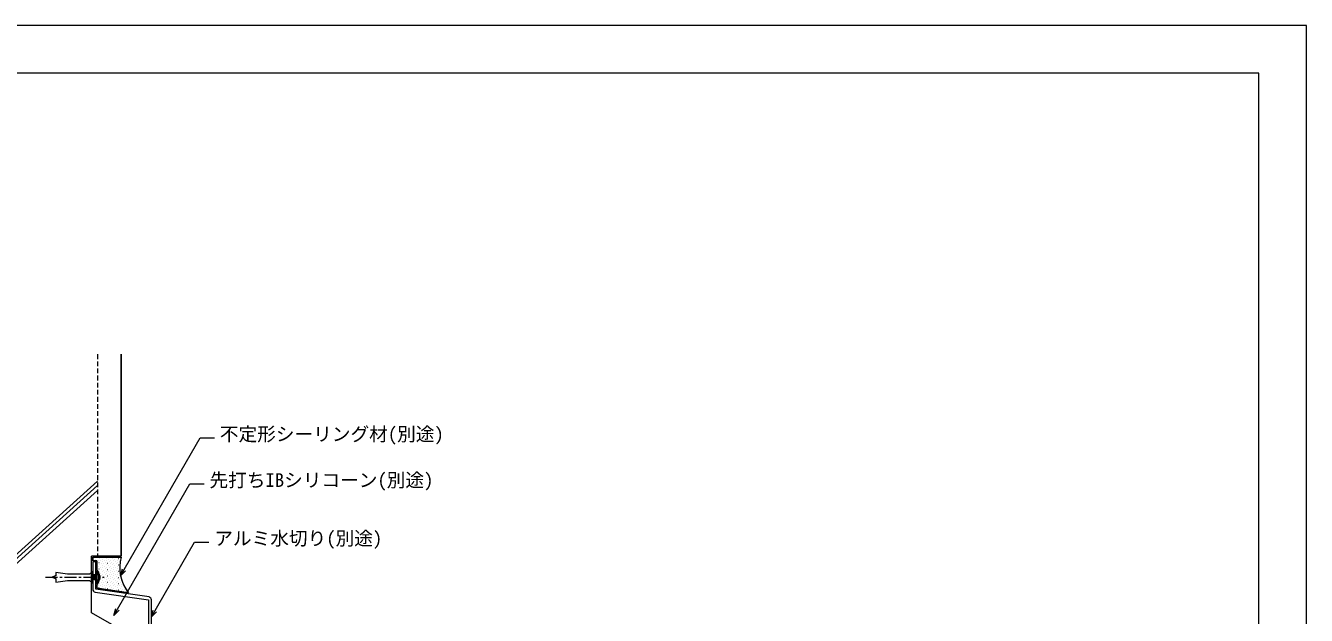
# Model space of a CAD drawing. Units: millimetres, scale not verified. Extents: x -840 to 840, y -594 to 594.
# Drawn here: x -240 to 840, y 97 to 594 of the extents above; entities that cross this region are included whole.
import ezdxf
from ezdxf.enums import TextEntityAlignment as Align

# ---------------------------------------------------------------- set-up
doc = ezdxf.new("R2010")
doc.units = ezdxf.units.MM
doc.header["$LTSCALE"] = 2
doc.linetypes.add('CHAIN1', pattern=[8, 5, -1, 1, -1])
doc.linetypes.add('DASHED2', pattern=[3, 2, -1])
for name, color, linetype, lineweight in [('0-0_寸法線', 7, 'Continuous', 5), ('0-1_文字', 5, 'Continuous', 5), ('0-2_シーリング(IBｼﾘｺｰﾝ)', 7, 'Continuous', 5), ('0-3_輪郭線', 2, 'Continuous', 5), ('0-4_図面枠', 7, 'Continuous', 5), ('0-8_躯体', 7, 'Continuous', 5), ('0-9_実線', 7, 'Continuous', 5), ('0-A_中心線', 2, 'CHAIN1', 5)]:
    doc.layers.add(name, color=color, linetype=linetype, lineweight=lineweight)
doc.styles.add('ＭＳ ゴシック', font='')
doc.styles.get('ＭＳ ゴシック').set_extended_font_data('MS Gothic')

msp = doc.modelspace()

# ---------------------------------------------------------------- linework, layer by layer
at = {"layer": '0-0_寸法線', "linetype": 'DASHED2'}
msp.add_line((-179.365, 317.064), (-179.365, 147.064), dxfattribs=at)
at = {"layer": '0-0_寸法線'}
for p, q in [((-159.895, 130.374), (-92.783, 246.618)), ((-92.783, 246.618), (-80.783, 246.618)), ((-165.488, 97.05), (-101.502, 207.876)), ((-101.502, 207.876), (-89.502, 207.876)), ((-133.865, 95.73), (-97.466, 158.776)), ((-97.466, 158.776), (-85.466, 158.776))]:
    msp.add_line(p, q, dxfattribs=at)
for points in [[(-155.652, 134.617), (-159.895, 130.374), (-158.342, 136.169)], [(-161.245, 101.292), (-165.488, 97.05), (-163.935, 102.845)], [(-129.622, 99.973), (-133.865, 95.73), (-132.312, 101.526)]]:
    msp.add_lwpolyline(points, dxfattribs=at)
at = {"layer": '0-2_シーリング(IBｼﾘｺｰﾝ)'}
for p, q in [((-183.365, 146.064), (-159.365, 146.064)), ((-183.365, 143.064), (-183.365, 146.064)), ((-183.365, 144.401), (-183.345, 144.401)), ((-179.865, 143.064), (-183.365, 143.064)), ((-182.764, 145.002), (-182.744, 145.002)), ((-182.05, 143.064), (-182.03, 143.064)), ((-180.775, 144.339), (-180.755, 144.339)), ((-179.865, 135.244), (-179.865, 143.064)), ((-179.865, 142.598), (-179.845, 142.598)), ((-179.449, 145.665), (-179.429, 145.665)), ((-178.787, 143.676), (-178.767, 143.676)), ((-178.124, 141.688), (-178.104, 141.688)), ((-177.461, 145.002), (-177.441, 145.002)), ((-176.798, 143.013), (-176.778, 143.013)), ((-176.135, 141.025), (-176.115, 141.025)), ((-175.472, 144.339), (-175.452, 144.339)), ((-174.809, 142.35), (-174.789, 142.35)), ((-174.146, 145.665), (-174.126, 145.665)), ((-173.483, 143.676), (-173.463, 143.676)), ((-172.82, 141.688), (-172.8, 141.688)), ((-172.157, 145.002), (-172.137, 145.002)), ((-171.494, 143.013), (-171.474, 143.013)), ((-170.832, 141.025), (-170.812, 141.025)), ((-170.169, 144.339), (-170.149, 144.339)), ((-169.506, 142.35), (-169.486, 142.35)), ((-168.843, 145.665), (-168.823, 145.665)), ((-168.18, 143.676), (-168.16, 143.676)), ((-167.517, 141.688), (-167.497, 141.688)), ((-166.854, 145.002), (-166.834, 145.002)), ((-166.191, 143.013), (-166.171, 143.013)), ((-165.528, 141.025), (-165.508, 141.025)), ((-164.865, 144.339), (-164.845, 144.339)), ((-164.202, 142.35), (-164.182, 142.35)), ((-163.54, 145.665), (-163.52, 145.665)), ((-162.877, 143.676), (-162.857, 143.676)), ((-162.214, 141.688), (-162.194, 141.688)), ((-161.551, 145.002), (-161.531, 145.002)), ((-160.888, 143.013), (-160.868, 143.013)), ((-179.865, 139.946), (-179.845, 139.946)), ((-179.865, 137.295), (-179.845, 137.295)), ((-179.566, 134.941), (-179.546, 134.941)), ((-179.449, 140.362), (-179.429, 140.362)), ((-179.449, 135.058), (-179.429, 135.058)), ((-179.255, 134.413), (-179.418, 134.647)), ((-178.787, 138.373), (-178.767, 138.373)), ((-178.634, 133.222), (-178.614, 133.222)), ((-178.124, 136.384), (-178.104, 136.384)), ((-177.857, 131.348), (-177.837, 131.348)), ((-177.461, 139.699), (-177.441, 139.699)), ((-177.461, 134.396), (-177.441, 134.396)), ((-176.798, 137.71), (-176.778, 137.71)), ((-176.798, 132.407), (-176.778, 132.407)), ((-176.135, 135.721), (-176.115, 135.721)), ((-176.135, 130.418), (-176.115, 130.418)), ((-175.472, 139.036), (-175.452, 139.036)), ((-175.472, 133.733), (-175.452, 133.733)), ((-174.809, 137.047), (-174.789, 137.047)), ((-174.809, 131.744), (-174.789, 131.744)), ((-174.146, 140.362), (-174.126, 140.362)), ((-174.146, 135.058), (-174.126, 135.058)), ((-174.146, 129.755), (-174.126, 129.755)), ((-173.483, 138.373), (-173.463, 138.373)), ((-173.483, 133.07), (-173.463, 133.07)), ((-172.82, 136.384), (-172.8, 136.384)), ((-172.82, 131.081), (-172.8, 131.081)), ((-172.157, 139.699), (-172.137, 139.699)), ((-172.157, 134.396), (-172.137, 134.396)), ((-171.494, 137.71), (-171.474, 137.71)), ((-171.494, 132.407), (-171.474, 132.407)), ((-170.832, 135.721), (-170.812, 135.721)), ((-170.832, 130.418), (-170.812, 130.418)), ((-170.169, 139.036), (-170.149, 139.036)), ((-170.169, 133.733), (-170.149, 133.733)), ((-169.506, 137.047), (-169.486, 137.047)), ((-169.506, 131.744), (-169.486, 131.744)), ((-168.843, 140.362), (-168.823, 140.362)), ((-168.843, 135.058), (-168.823, 135.058)), ((-168.843, 129.755), (-168.823, 129.755)), ((-168.18, 138.373), (-168.16, 138.373)), ((-168.18, 133.07), (-168.16, 133.07)), ((-167.517, 136.384), (-167.497, 136.384)), ((-167.517, 131.081), (-167.497, 131.081)), ((-166.854, 139.699), (-166.834, 139.699)), ((-166.854, 134.396), (-166.834, 134.396)), ((-166.191, 137.71), (-166.171, 137.71)), ((-166.191, 132.407), (-166.171, 132.407)), ((-165.528, 135.721), (-165.508, 135.721)), ((-165.528, 130.418), (-165.508, 130.418)), ((-164.865, 139.036), (-164.845, 139.036)), ((-164.865, 133.733), (-164.845, 133.733)), ((-164.202, 137.047), (-164.182, 137.047)), ((-164.202, 131.744), (-164.182, 131.744)), ((-163.54, 140.362), (-163.52, 140.362)), ((-163.54, 135.058), (-163.52, 135.058)), ((-163.54, 129.755), (-163.52, 129.755)), ((-162.877, 138.373), (-162.857, 138.373)), ((-162.877, 133.07), (-162.857, 133.07)), ((-162.214, 136.384), (-162.194, 136.384)), ((-162.214, 131.081), (-162.194, 131.081)), ((-161.551, 139.699), (-161.531, 139.699)), ((-161.551, 134.396), (-161.531, 134.396)), ((-160.888, 137.71), (-160.868, 137.71)), ((-160.888, 132.407), (-160.868, 132.407)), ((-160.225, 130.418), (-160.205, 130.418)), ((-179.865, 121.385), (-179.845, 121.385)), ((-178.787, 122.463), (-178.767, 122.463)), ((-178.723, 119.875), (-178.703, 119.875)), ((-178.541, 125.361), (-178.521, 125.361)), ((-178.124, 125.778), (-178.104, 125.778)), ((-178.124, 120.474), (-178.104, 120.474)), ((-177.461, 123.789), (-177.441, 123.789)), ((-177.442, 129.111), (-177.422, 129.111)), ((-176.798, 127.103), (-176.778, 127.103)), ((-176.798, 121.8), (-176.778, 121.8)), ((-176.413, 119.533), (-176.393, 119.533)), ((-176.135, 125.115), (-176.115, 125.115)), ((-176.135, 119.811), (-176.115, 119.811)), ((-175.472, 128.429), (-175.452, 128.429)), ((-175.472, 123.126), (-175.452, 123.126)), ((-174.809, 126.441), (-174.789, 126.441)), ((-174.809, 121.137), (-174.789, 121.137)), ((-174.146, 124.452), (-174.126, 124.452)), ((-174.104, 119.191), (-174.084, 119.191)), ((-173.483, 127.766), (-173.463, 127.766)), ((-173.483, 122.463), (-173.463, 122.463)), ((-172.82, 125.778), (-172.8, 125.778)), ((-172.82, 120.474), (-172.8, 120.474)), ((-172.157, 129.092), (-172.137, 129.092)), ((-172.157, 123.789), (-172.137, 123.789)), ((-171.794, 118.849), (-171.774, 118.849)), ((-171.494, 127.103), (-171.474, 127.103)), ((-171.494, 121.8), (-171.474, 121.8)), ((-170.832, 125.115), (-170.812, 125.115)), ((-170.832, 119.811), (-170.812, 119.811)), ((-170.169, 128.429), (-170.149, 128.429)), ((-170.169, 123.126), (-170.149, 123.126)), ((-169.506, 126.441), (-169.486, 126.441)), ((-169.506, 121.137), (-169.486, 121.137)), ((-168.843, 124.452), (-168.823, 124.452)), ((-168.843, 119.149), (-168.823, 119.149)), ((-168.18, 127.766), (-168.16, 127.766)), ((-168.18, 122.463), (-168.16, 122.463)), ((-167.517, 125.778), (-167.497, 125.778)), ((-167.517, 120.474), (-167.497, 120.474)), ((-166.854, 129.092), (-166.834, 129.092)), ((-166.854, 123.789), (-166.834, 123.789)), ((-166.191, 127.103), (-166.171, 127.103)), ((-166.191, 121.8), (-166.171, 121.8)), ((-165.528, 125.115), (-165.508, 125.115)), ((-165.528, 119.811), (-165.508, 119.811)), ((-164.865, 128.429), (-164.845, 128.429)), ((-164.865, 123.126), (-164.845, 123.126)), ((-164.202, 126.441), (-164.182, 126.441)), ((-164.202, 121.137), (-164.182, 121.137)), ((-163.54, 124.452), (-163.52, 124.452)), ((-163.54, 119.149), (-163.52, 119.149)), ((-162.877, 127.766), (-162.857, 127.766)), ((-162.877, 122.463), (-162.857, 122.463)), ((-162.214, 125.778), (-162.194, 125.778)), ((-162.214, 120.474), (-162.194, 120.474)), ((-161.551, 129.092), (-161.531, 129.092)), ((-161.551, 123.789), (-161.531, 123.789)), ((-160.888, 127.103), (-160.868, 127.103)), ((-160.888, 121.8), (-160.868, 121.8)), ((-160.225, 125.115), (-160.205, 125.115)), ((-160.225, 119.811), (-160.205, 119.811)), ((-159.562, 128.429), (-159.542, 128.429)), ((-159.562, 123.126), (-159.542, 123.126)), ((-158.899, 126.441), (-158.879, 126.441)), ((-158.899, 121.137), (-158.879, 121.137)), ((-158.236, 124.452), (-158.216, 124.452)), ((-158.236, 119.149), (-158.216, 119.149)), ((-157.573, 122.463), (-157.553, 122.463)), ((-156.91, 120.474), (-156.89, 120.474)), ((-169.485, 118.507), (-169.465, 118.507)), ((-167.175, 118.165), (-167.155, 118.165)), ((-166.854, 118.486), (-166.834, 118.486)), ((-164.865, 117.823), (-164.845, 117.823)), ((-164.865, 117.823), (-164.845, 117.823)), ((-162.556, 117.481), (-162.536, 117.481)), ((-161.551, 118.486), (-161.531, 118.486)), ((-160.246, 117.139), (-160.226, 117.139)), ((-159.562, 117.823), (-159.542, 117.823)), ((-157.937, 116.797), (-157.917, 116.797)), ((-157.573, 117.16), (-157.553, 117.16)), ((-156.247, 118.486), (-156.227, 118.486)), ((-155.627, 116.455), (-155.607, 116.455)), ((-155.585, 116.497), (-155.565, 116.497))]:
    msp.add_line(p, q, dxfattribs=at)
for points in [[(-159.365, 146.064), (-183.365, 146.064), (-183.365, 143.064), (-179.865, 143.064), (-179.865, 135.244), (-179.844, 135.232), (-179.705, 135.113), (-179.587, 134.974), (-179.49, 134.818), (-179.418, 134.647), (-179.418, 134.647), (-179.255, 134.413), (-179.14, 134.225), (-178.933, 133.955), (-178.777, 133.592), (-178.672, 133.332), (-178.576, 133.052), (-178.495, 132.768), (-178.429, 132.481), (-178.419, 132.423), (-178.347, 132.316), (-178.161, 131.997), (-177.995, 131.669), (-177.85, 131.332), (-177.726, 130.986), (-177.624, 130.633), (-177.545, 130.274), (-177.487, 129.908), (-177.453, 129.538), (-177.442, 129.186), (-177.441, 129.144), (-177.442, 129.103), (-177.453, 128.75), (-177.487, 128.38), (-177.545, 128.015), (-177.624, 127.655), (-177.726, 127.302), (-177.85, 126.957), (-177.995, 126.619), (-178.161, 126.291)], [(-179.865, 135.244), (-179.844, 135.232), (-179.705, 135.113), (-179.587, 134.974), (-179.49, 134.818), (-179.418, 134.647), (-179.418, 134.647)], [(-179.418, 123.642), (-179.255, 123.876), (-179.14, 124.063), (-178.942, 124.321), (-178.782, 124.663), (-178.667, 124.949), (-178.573, 125.248), (-178.495, 125.52), (-178.429, 125.808), (-178.419, 125.865), (-178.347, 125.973), (-178.161, 126.291), (-177.995, 126.619), (-177.85, 126.957), (-177.726, 127.302), (-177.624, 127.655), (-177.545, 128.015), (-177.487, 128.38), (-177.453, 128.75), (-177.442, 129.103), (-177.441, 129.144), (-177.442, 129.186), (-177.453, 129.538), (-177.487, 129.908), (-177.545, 130.274), (-177.624, 130.633), (-177.726, 130.986), (-177.85, 131.332), (-177.995, 131.669), (-178.161, 131.997), (-178.347, 132.316), (-178.419, 132.423), (-178.429, 132.481), (-178.495, 132.768), (-178.576, 133.052), (-178.672, 133.332), (-178.777, 133.592), (-178.933, 133.955), (-179.14, 134.225), (-179.255, 134.413)], [(-178.161, 126.291), (-178.347, 125.973), (-178.419, 125.865), (-178.429, 125.808), (-178.495, 125.52), (-178.573, 125.248), (-178.667, 124.949), (-178.782, 124.663), (-178.942, 124.321), (-179.14, 124.063), (-179.255, 123.876), (-179.418, 123.642), (-179.418, 123.641), (-179.49, 123.47), (-179.587, 123.314), (-179.705, 123.176), (-179.844, 123.057), (-179.865, 123.044), (-179.865, 120.044), (-154.39, 116.271), (-153.988, 116.967)], [(-179.418, 123.642), (-179.418, 123.641), (-179.49, 123.47), (-179.587, 123.314), (-179.705, 123.176), (-179.844, 123.057), (-179.865, 123.044)], [(-153.347, 116.117), (-179.865, 120.044), (-179.865, 123.044)], [(-153.988, 116.967), (-154.39, 116.271), (-153.347, 116.117)]]:
    msp.add_lwpolyline(points, dxfattribs=at)
for start, end in [(164.81635, 216.12111), (164.81635, 217.90622), (216.12111, 217.90622)]:
    msp.add_arc((-126.383, 137.113), 34.175, start, end, dxfattribs=at)
at = {"layer": '0-3_輪郭線'}
msp.add_lwpolyline([(800, 554), (-800, 554), (-800, -554), (800, -554)], close=True, dxfattribs=at)
at = {"layer": '0-4_図面枠'}
msp.add_lwpolyline([(840, -594), (840, 594), (-840, 594), (-840, -594)], close=True, dxfattribs=at)
at = {"layer": '0-8_躯体'}
for p, q in [((-159.365, 147.064), (-159.365, 317.064)), ((-299.365, 102.122), (-179.365, 210.134)), ((-299.365, 98.285), (-179.365, 206.363)), ((-297.964, 95.661), (-179.365, 202.368)), ((-184.365, 99.182), (-184.365, 147.064)), ((-159.365, 84.748), (-184.365, 99.182))]:
    msp.add_line(p, q, dxfattribs=at)
msp.add_lwpolyline([(-159.365, 317.064), (-159.365, 147.064), (-184.365, 147.064)], dxfattribs=at)
at = {"layer": '0-9_実線'}
for p, q in [((-181.83, 131.096), (-183.365, 131.096)), ((-183.365, 127.423), (-183.365, 130.866)), ((-181.83, 127.192), (-183.365, 127.192)), ((-180.865, 129.084), (-180.865, 129.144)), ((-135.954, 112.53), (-180.823, 119.175)), ((-181.276, 116.716), (-136.407, 110.071)), ((-136.365, 110.022), (-136.365, 55.32)), ((-133.865, 55.2), (-133.865, 110.064))]:
    msp.add_line(p, q, dxfattribs=at)
for points in [[(-180.865, 119.224), (-180.865, 142.064), (-183.365, 142.064), (-183.365, 119.182)], [(-180.865, 126.207), (-181.83, 127.192), (-181.83, 131.096), (-180.865, 132.082)], [(-180.362, 129.144), (-180.362, 124.013), (-180.364, 123.984), (-180.371, 123.956), (-180.382, 123.93), (-180.396, 123.906), (-180.415, 123.885), (-180.436, 123.867), (-180.459, 123.852), (-180.485, 123.841), (-180.513, 123.834), (-180.543, 123.832), (-180.684, 123.832), (-180.713, 123.834), (-180.741, 123.841), (-180.767, 123.852), (-180.791, 123.867), (-180.812, 123.885), (-180.83, 123.906), (-180.845, 123.93), (-180.856, 123.956), (-180.862, 123.984), (-180.865, 124.013), (-180.865, 129.144), (-180.865, 134.275), (-180.862, 134.305), (-180.856, 134.333), (-180.845, 134.359), (-180.83, 134.383), (-180.812, 134.404), (-180.791, 134.422), (-180.767, 134.436), (-180.741, 134.447), (-180.713, 134.454), (-180.684, 134.456), (-180.543, 134.456), (-180.513, 134.454), (-180.485, 134.447), (-180.459, 134.436), (-180.436, 134.422)], [(-180.436, 134.422), (-180.415, 134.404), (-180.397, 134.383), (-180.382, 134.359), (-180.371, 134.333), (-180.364, 134.305), (-180.362, 134.275), (-180.362, 129.144)], [(-179.965, 133.658), (-180.092, 133.865), (-180.231, 134.064), (-180.362, 134.23)], [(-180.362, 124.059), (-180.231, 124.225), (-180.092, 124.424), (-179.965, 124.63), (-179.802, 124.843), (-179.7, 125.062), (-179.609, 125.287), (-179.531, 125.535), (-179.464, 125.769), (-179.41, 126.006), (-179.368, 126.246), (-179.195, 126.504), (-179.039, 126.77), (-178.901, 127.043), (-178.781, 127.323), (-178.678, 127.61), (-178.594, 127.902), (-178.528, 128.201), (-178.48, 128.504), (-178.451, 128.812), (-178.442, 129.124), (-178.442, 129.144), (-178.442, 129.164), (-178.451, 129.476), (-178.48, 129.784), (-178.528, 130.088), (-178.594, 130.386), (-178.678, 130.679), (-178.781, 130.965), (-178.901, 131.246), (-179.039, 131.519), (-179.195, 131.785), (-179.368, 132.042), (-179.41, 132.282), (-179.464, 132.52), (-179.531, 132.753), (-179.609, 132.982), (-179.7, 133.207), (-179.802, 133.445), (-179.965, 133.658)]]:
    msp.add_lwpolyline(points, dxfattribs=at)
msp.add_lwpolyline([(-183.365, 124.319), (-183.365, 133.979), (-183.543, 133.979), (-186.162, 131.806), (-204.67, 131.806), (-214.565, 133.278), (-214.565, 130.309), (-215.017, 130.309), (-217.522, 129.149), (-215.125, 127.977), (-214.565, 127.977), (-214.565, 125.021), (-204.67, 126.493), (-186.162, 126.493), (-183.543, 124.319)], close=True, dxfattribs=at)
for centre, radius, start, end in [((-180.865, 119.182), 2.5, 180, 260.53768), ((-180.815, 119.224), 0.05, 180, 260.53768), ((-136.415, 110.022), 0.05, 0, 80.53768), ((-136.365, 110.064), 2.5, 0, 80.53768)]:
    msp.add_arc(centre, radius, start, end, dxfattribs=at)
at = {"layer": '0-A_中心線'}
msp.add_line((-223.203, 129.149), (-173.761, 129.149), dxfattribs=at)

# ---------------------------------------------------------------- texts
at = {"layer": '0-1_文字', "color": 7, "style": 'ＭＳ ゴシック'}
for s, p in [('不定形シーリング材(別途)', (-76.242, 240.559)), ('先打ちIBシリコーン(別途)', (-84.962, 201.817)), ('アルミ水切り(別途)', (-80.925, 152.717))]:
    msp.add_text(s, height=11.54, dxfattribs=at).set_placement(p, align=Align.BOTTOM_LEFT)

doc.saveas('drawing.dxf')
